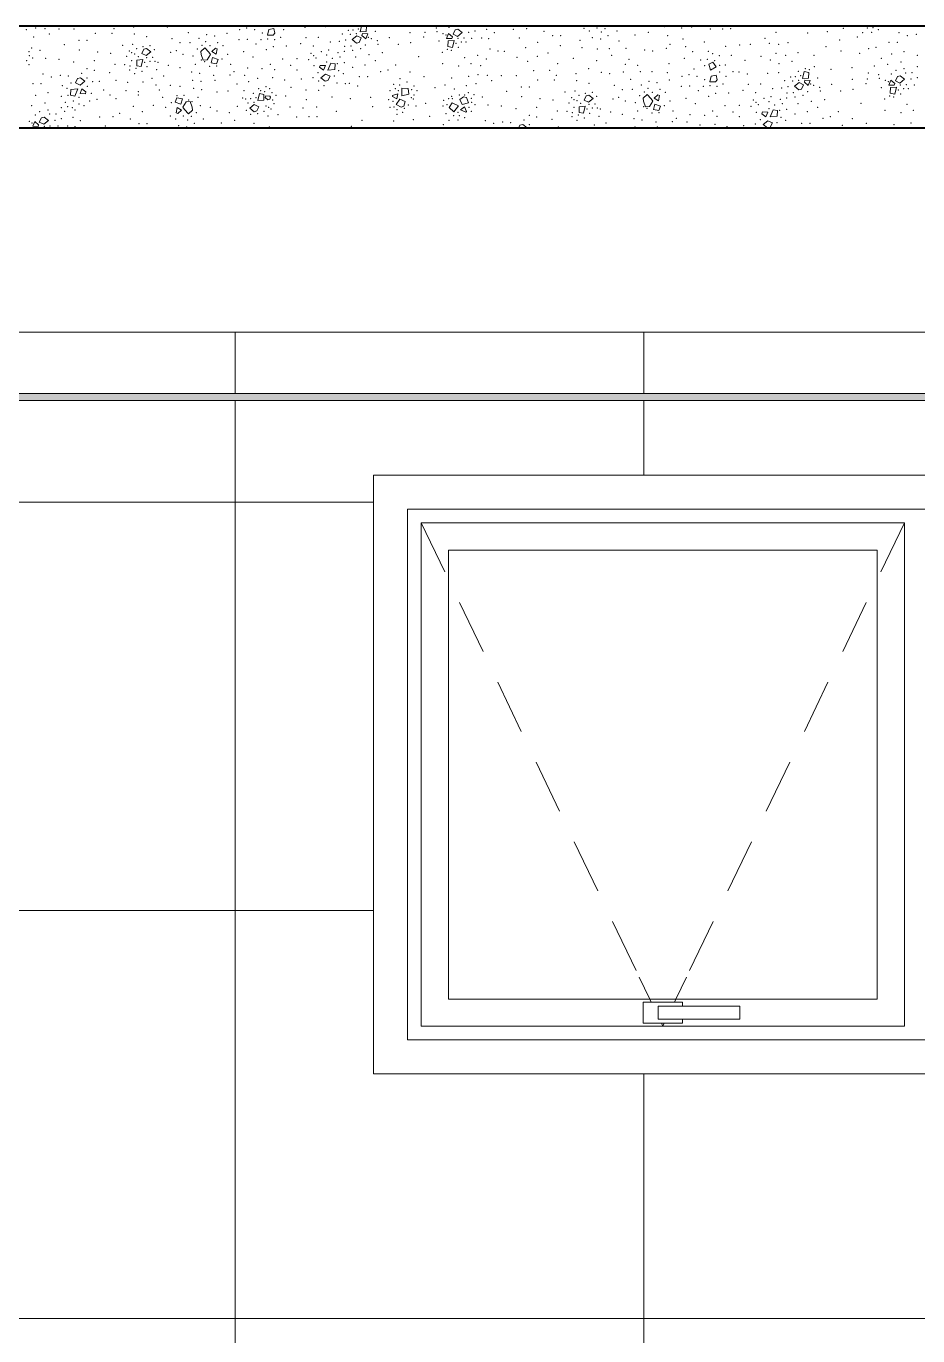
# Model space of a CAD drawing. Header units: metres. Extents: x -1.8 to 75.3, y -2 to 2.8.
# Drawn here: x 72.428 to 73.738, y -0.123 to 1.802 of the extents above; entities that cross this region are included whole.
import ezdxf

# ---------------------------------------------------------------- set-up
doc = ezdxf.new("R2010")
doc.units = ezdxf.units.M
doc.header["$MEASUREMENT"] = 0
doc.layers.add('FORRO.EXEC', color=7, linetype='Continuous')
doc.layers.add('LAJES.EST', color=7, linetype='Continuous')
for name, color, linetype, lineweight in [('FORRO.EXEC_Caneta_No__241', 7, 'Continuous', 13), ('LAJES.EST_Caneta_No__1', 7, 'Continuous', 40), ('LAJES.EST_Caneta_No__241', 7, 'Continuous', 13), ('PAREDE CONSTRUIR_Caneta_No__241', 7, 'Continuous', 13)]:
    doc.layers.add(name, color=color, linetype=linetype, lineweight=lineweight)
for name, color, linetype, lineweight, true_color in [('Janelas Archicad_Caneta_No__9', 7, 'Continuous', 9, 0x020202), ('Janelas Archicad_Caneta_No__97', 7, 'Continuous', 13, 0x6b6b6b), ('PAREDE CONSTRUIR_Caneta_No__97', 7, 'Continuous', 13, 0x6b6b6b)]:
    doc.layers.add(name, color=color, linetype=linetype, lineweight=lineweight, true_color=true_color)

# ---------------------------------------------------------------- blocks, each defined once
blk = doc.blocks.new('*X232', base_point=(120.8092, -1.8982))
at = {"layer": 'LAJES.EST_Caneta_No__241', "color": 7, "linetype": 'Continuous', "lineweight": 13}
for p, q in [((72.7849, 1.7971), (72.7828, 1.7885)), ((72.7849, 1.7971), (72.7922, 1.7986)), ((72.7935, 1.7916), (72.7909, 1.7884)), ((72.7922, 1.7986), (72.7935, 1.7916)), ((72.919, 1.7935), (72.921, 1.8018)), ((72.9277, 1.794), (72.919, 1.7935)), ((72.9215, 1.7882), (72.9222, 1.7908)), ((72.9222, 1.7908), (72.9302, 1.7904)), ((72.9302, 1.7904), (72.9273, 1.7834)), ((72.928, 1.8018), (72.9277, 1.794)), ((73.0457, 1.7839), (73.0485, 1.7909)), ((73.0485, 1.7909), (73.0543, 1.7861)), ((73.0553, 1.7899), (73.0584, 1.7963)), ((73.0584, 1.7963), (73.0624, 1.7973)), ((73.062, 1.7868), (73.0688, 1.7923)), ((73.0624, 1.7973), (73.0688, 1.7923)), ((72.7909, 1.7884), (72.7828, 1.7885)), ((72.9139, 1.7876), (72.9071, 1.782)), ((72.9134, 1.777), (72.9071, 1.782)), ((72.9175, 1.778), (72.9134, 1.777)), ((72.9139, 1.7876), (72.9206, 1.7844)), ((72.9206, 1.7844), (72.9175, 1.778)), ((72.9273, 1.7834), (72.9215, 1.7882)), ((73.0537, 1.7835), (73.0457, 1.7839)), ((73.0479, 1.772), (73.0482, 1.7803)), ((73.0479, 1.772), (73.0544, 1.7706)), ((73.0482, 1.7803), (73.0569, 1.7809)), ((73.0543, 1.7861), (73.0537, 1.7835)), ((73.0569, 1.7809), (73.0544, 1.7706)), ((73.062, 1.7868), (73.0553, 1.7899)), ((72.5906, 1.7437), (72.5909, 1.752)), ((72.5909, 1.752), (72.5996, 1.7526)), ((72.5996, 1.7526), (72.5971, 1.7423)), ((72.598, 1.7617), (72.6011, 1.7681)), ((72.6047, 1.7585), (72.598, 1.7617)), ((72.6011, 1.7681), (72.6052, 1.7691)), ((72.6047, 1.7585), (72.6115, 1.7641)), ((72.6052, 1.7691), (72.6115, 1.7641)), ((72.6848, 1.7644), (72.6906, 1.77)), ((72.6853, 1.7602), (72.6848, 1.7644)), ((72.6853, 1.7602), (72.6883, 1.7519)), ((72.6883, 1.7519), (72.6943, 1.7522)), ((72.6906, 1.77), (72.6967, 1.7637)), ((72.6943, 1.7522), (72.6989, 1.7602)), ((72.6967, 1.7637), (72.6989, 1.7602)), ((72.6998, 1.748), (72.7019, 1.7557)), ((72.701, 1.7645), (72.7065, 1.7696)), ((72.7076, 1.7608), (72.701, 1.7645)), ((72.7019, 1.7557), (72.7103, 1.7528)), ((72.7065, 1.7696), (72.709, 1.7686)), ((72.709, 1.7686), (72.7076, 1.7608)), ((72.708, 1.7466), (72.7103, 1.7528)), ((72.5906, 1.7437), (72.5971, 1.7423)), ((72.708, 1.7466), (72.6998, 1.748)), ((72.8594, 1.7416), (72.8601, 1.7442)), ((72.8652, 1.7369), (72.8594, 1.7416)), ((72.8601, 1.7442), (72.8681, 1.7439)), ((72.8681, 1.7439), (72.8652, 1.7369)), ((72.8713, 1.737), (72.8756, 1.7476)), ((72.8818, 1.7379), (72.8713, 1.737)), ((72.8821, 1.7462), (72.8756, 1.7476)), ((72.8821, 1.7462), (72.8818, 1.7379)), ((73.437, 1.7488), (73.431, 1.746)), ((73.4337, 1.7371), (73.431, 1.746)), ((73.4418, 1.7419), (73.4337, 1.7371)), ((73.437, 1.7488), (73.4418, 1.7419)), ((73.5688, 1.7249), (73.5713, 1.7352)), ((73.5778, 1.7338), (73.5713, 1.7352)), ((73.5778, 1.7338), (73.5775, 1.7254)), ((72.5008, 1.7185), (72.5039, 1.7248)), ((72.5075, 1.7153), (72.5008, 1.7185)), ((72.5039, 1.7248), (72.5079, 1.7259)), ((72.5075, 1.7153), (72.5143, 1.7208)), ((72.5079, 1.7259), (72.5143, 1.7208)), ((72.868, 1.7314), (72.8612, 1.7259)), ((72.8675, 1.7208), (72.8612, 1.7259)), ((72.8716, 1.7219), (72.8675, 1.7208)), ((72.868, 1.7314), (72.8747, 1.7282)), ((72.8747, 1.7282), (72.8716, 1.7219)), ((73.4347, 1.7285), (73.4326, 1.7199)), ((73.4407, 1.7198), (73.4326, 1.7199)), ((73.4347, 1.7285), (73.442, 1.73)), ((73.4434, 1.723), (73.4407, 1.7198)), ((73.442, 1.73), (73.4434, 1.723)), ((73.5637, 1.719), (73.5569, 1.7134)), ((73.5632, 1.7084), (73.5569, 1.7134)), ((73.5637, 1.719), (73.5704, 1.7158)), ((73.5704, 1.7158), (73.5673, 1.7094)), ((73.5775, 1.7254), (73.5688, 1.7249)), ((73.5714, 1.7196), (73.572, 1.7222)), ((73.5771, 1.7148), (73.5714, 1.7196)), ((73.572, 1.7222), (73.58, 1.7218)), ((73.58, 1.7218), (73.5771, 1.7148)), ((73.6955, 1.7153), (73.6984, 1.7223)), ((73.7035, 1.7149), (73.6955, 1.7153)), ((73.6984, 1.7223), (73.7041, 1.7175)), ((73.7041, 1.7175), (73.7035, 1.7149)), ((73.7051, 1.7214), (73.7082, 1.7277)), ((73.7118, 1.7182), (73.7051, 1.7214)), ((73.7082, 1.7277), (73.7123, 1.7287)), ((73.7118, 1.7182), (73.7186, 1.7237)), ((73.7123, 1.7287), (73.7186, 1.7237)), ((72.4934, 1.7005), (72.4937, 1.7088)), ((72.4934, 1.7005), (72.4999, 1.6991)), ((72.4937, 1.7088), (72.5041, 1.7097)), ((72.5041, 1.7097), (72.4999, 1.6991)), ((72.5074, 1.7028), (72.5102, 1.7098)), ((72.5154, 1.7024), (72.5074, 1.7028)), ((72.5102, 1.7098), (72.516, 1.7051)), ((72.516, 1.7051), (72.5154, 1.7024)), ((72.6495, 1.6963), (72.6472, 1.6901)), ((72.6495, 1.6963), (72.6577, 1.6949)), ((72.6577, 1.6949), (72.6556, 1.6872)), ((72.7685, 1.6925), (72.771, 1.7028)), ((72.7775, 1.7014), (72.771, 1.7028)), ((72.7775, 1.7014), (72.7772, 1.6931)), ((72.7794, 1.6968), (72.7801, 1.6994)), ((72.7834, 1.6934), (72.7794, 1.6968)), ((72.7801, 1.6994), (72.7864, 1.6991)), ((72.7834, 1.6934), (72.7862, 1.6944)), ((72.7874, 1.6975), (72.7862, 1.6944)), ((72.7874, 1.6975), (72.7864, 1.6991)), ((72.9662, 1.6986), (72.9663, 1.6999)), ((72.9727, 1.6948), (72.9662, 1.6986)), ((72.9663, 1.6999), (72.9744, 1.7022)), ((72.9773, 1.6945), (72.972, 1.6866)), ((72.9744, 1.7022), (72.9727, 1.6948)), ((72.9773, 1.6945), (72.9849, 1.6911)), ((72.9802, 1.6992), (72.9799, 1.7106)), ((72.9894, 1.71), (72.9799, 1.7106)), ((72.9904, 1.7018), (72.9802, 1.6992)), ((72.9894, 1.71), (72.9904, 1.7018)), ((73.0651, 1.694), (73.0709, 1.6979)), ((73.0709, 1.6979), (73.075, 1.6968)), ((73.075, 1.6968), (73.078, 1.6893)), ((73.2478, 1.6931), (73.2509, 1.6995)), ((73.2509, 1.6995), (73.255, 1.7005)), ((73.2545, 1.6899), (73.2613, 1.6955)), ((73.255, 1.7005), (73.2613, 1.6955)), ((73.3346, 1.6958), (73.3404, 1.7014)), ((73.3351, 1.6916), (73.3346, 1.6958)), ((73.3404, 1.7014), (73.3465, 1.6951)), ((73.3465, 1.6951), (73.3487, 1.6916)), ((73.3508, 1.6959), (73.3563, 1.701)), ((73.3574, 1.6922), (73.3508, 1.6959)), ((73.3563, 1.701), (73.3588, 1.7)), ((73.3588, 1.7), (73.3574, 1.6922)), ((73.5673, 1.7094), (73.5632, 1.7084)), ((73.6977, 1.7034), (73.698, 1.7117)), ((73.6977, 1.7034), (73.7042, 1.702)), ((73.698, 1.7117), (73.7067, 1.7123)), ((73.7067, 1.7123), (73.7042, 1.702)), ((72.6556, 1.6872), (72.6472, 1.6901)), ((72.6485, 1.6743), (72.6499, 1.6821)), ((72.6499, 1.6821), (72.6565, 1.6783)), ((72.6565, 1.6783), (72.651, 1.6732)), ((72.6632, 1.6907), (72.6586, 1.6827)), ((72.6608, 1.6792), (72.6586, 1.6827)), ((72.6668, 1.6729), (72.6608, 1.6792)), ((72.6692, 1.691), (72.6632, 1.6907)), ((72.6727, 1.6785), (72.6668, 1.6729)), ((72.6722, 1.6827), (72.6692, 1.691)), ((72.6722, 1.6827), (72.6727, 1.6785)), ((72.7634, 1.6866), (72.7566, 1.6811)), ((72.763, 1.6761), (72.7566, 1.6811)), ((72.767, 1.6771), (72.763, 1.6761)), ((72.7634, 1.6866), (72.7701, 1.6834)), ((72.7701, 1.6834), (72.767, 1.6771)), ((72.7772, 1.6931), (72.7685, 1.6925)), ((72.979, 1.6827), (72.972, 1.6866)), ((72.9829, 1.6843), (72.979, 1.6827)), ((72.9849, 1.6911), (72.9829, 1.6843)), ((73.0497, 1.6821), (73.0541, 1.6891)), ((73.0497, 1.6821), (73.0567, 1.6757)), ((73.0541, 1.6891), (73.0636, 1.6847)), ((73.0636, 1.6847), (73.0567, 1.6757)), ((73.0688, 1.6865), (73.0651, 1.694)), ((73.0663, 1.6787), (73.0723, 1.6834)), ((73.074, 1.6754), (73.0663, 1.6787)), ((73.0688, 1.6865), (73.078, 1.6893)), ((73.0723, 1.6834), (73.0749, 1.6764)), ((73.0749, 1.6764), (73.074, 1.6754)), ((73.2404, 1.6751), (73.2407, 1.6834)), ((73.2404, 1.6751), (73.2469, 1.6737)), ((73.2407, 1.6834), (73.2494, 1.684)), ((73.2494, 1.684), (73.2469, 1.6737)), ((73.2545, 1.6899), (73.2478, 1.6931)), ((73.3351, 1.6916), (73.3381, 1.6833)), ((73.3381, 1.6833), (73.3441, 1.6836)), ((73.3441, 1.6836), (73.3487, 1.6916)), ((73.3496, 1.6794), (73.3517, 1.6871)), ((73.3578, 1.678), (73.3496, 1.6794)), ((73.3517, 1.6871), (73.3601, 1.6842)), ((73.3578, 1.678), (73.3601, 1.6842)), ((73.5092, 1.673), (73.5099, 1.6757)), ((73.5099, 1.6757), (73.5179, 1.6753)), ((73.5179, 1.6753), (73.515, 1.6683)), ((73.5211, 1.6684), (73.5254, 1.679)), ((73.5319, 1.6776), (73.5254, 1.679)), ((73.5319, 1.6776), (73.5316, 1.6693)), ((72.4379, 1.6547), (72.4408, 1.6617)), ((72.4408, 1.6617), (72.4466, 1.6569)), ((72.4466, 1.6569), (72.4459, 1.6543)), ((72.4475, 1.6608), (72.4506, 1.6671)), ((72.4542, 1.6576), (72.4475, 1.6608)), ((72.4506, 1.6671), (72.4547, 1.6681)), ((72.4542, 1.6576), (72.461, 1.6631)), ((72.4547, 1.6681), (72.461, 1.6631)), ((72.651, 1.6732), (72.6485, 1.6743)), ((73.1515, 1.6518), (73.1537, 1.6562)), ((73.1537, 1.6562), (73.1578, 1.6573)), ((73.1578, 1.6573), (73.1641, 1.6522)), ((73.515, 1.6683), (73.5092, 1.673)), ((73.5178, 1.6628), (73.511, 1.6573)), ((73.5173, 1.6523), (73.511, 1.6573)), ((73.5178, 1.6628), (73.5245, 1.6596)), ((73.5316, 1.6693), (73.5211, 1.6684)), ((73.5245, 1.6596), (73.5214, 1.6533)), ((72.4459, 1.6543), (72.4379, 1.6547)), ((73.1635, 1.6518), (73.1641, 1.6522)), ((73.5214, 1.6533), (73.5173, 1.6523))]:
    blk.add_line(p, q, dxfattribs=at)
for p in [(72.4285, 1.7967), (72.4423, 1.7993), (72.4558, 1.7979), (72.4622, 1.7904), (72.4763, 1.7977), (72.4986, 1.7977), (72.5299, 1.7914), (72.5543, 1.7914), (72.5573, 1.798), (72.586, 1.8005), (72.6356, 1.8005), (72.6663, 1.792), (72.7235, 1.7911), (72.7417, 1.7967), (72.7524, 1.799), (72.7641, 1.7968), (72.7751, 1.7919), (72.8066, 1.7967), (72.8377, 1.7999), (72.8678, 1.8009), (72.8929, 1.7903), (72.9013, 1.7957), (72.9085, 1.796), (72.9134, 1.7906), (72.9163, 1.7977), (72.941, 1.7944), (72.992, 1.7922), (73.0141, 1.7927), (73.0157, 1.8015), (73.031, 1.7991), (73.0319, 1.7936), (73.0407, 1.7909), (73.0496, 1.8002), (73.0703, 1.8017), (73.0784, 1.7928), (73.0877, 1.7948), (73.1046, 1.797), (73.1158, 1.792), (73.144, 1.7973), (73.1634, 1.7981), (73.1889, 1.7943), (73.2479, 1.7988), (73.2556, 1.7946), (73.2668, 1.799), (73.2734, 1.7933), (73.2788, 1.7983), (73.2963, 1.7945), (73.3421, 1.7926), (73.3659, 1.8012), (73.3911, 1.799), (73.4058, 1.8007), (73.4335, 1.7975), (73.4513, 1.7978), (73.4632, 1.7979), (73.5296, 1.7927), (73.5761, 1.7917), (73.581, 1.8014), (73.605, 1.7935), (73.6289, 1.7987), (73.6573, 1.7924), (73.6639, 1.7993), (73.6703, 1.7929), (73.6724, 1.7995), (73.6799, 1.7966), (73.7105, 1.792), (72.4393, 1.7861), (72.4843, 1.7744), (72.5057, 1.781), (72.5176, 1.781), (72.5701, 1.7736), (72.5847, 1.7753), (72.5873, 1.7902), (72.5997, 1.7718), (72.6052, 1.7863), (72.61, 1.7732), (72.6425, 1.7833), (72.6544, 1.7773), (72.6689, 1.7776), (72.6822, 1.784), (72.6865, 1.7737), (72.6918, 1.7788), (72.6932, 1.7892), (72.6985, 1.773), (72.7054, 1.7873), (72.7097, 1.7775), (72.7173, 1.7732), (72.7409, 1.7821), (72.753, 1.7822), (72.7657, 1.7755), (72.7733, 1.782), (72.7831, 1.7829), (72.7912, 1.7717), (72.7933, 1.782), (72.8021, 1.7854), (72.8106, 1.7724), (72.8314, 1.7762), (72.8394, 1.7849), (72.85, 1.7728), (72.8574, 1.7854), (72.8751, 1.7785), (72.8881, 1.7795), (72.8959, 1.7723), (72.8974, 1.7815), (72.9046, 1.7899), (72.9055, 1.7726), (72.9263, 1.7741), (72.9311, 1.7854), (72.9352, 1.7834), (72.9439, 1.7807), (72.9449, 1.7752), (72.9618, 1.785), (72.975, 1.7753), (72.9933, 1.7775), (73.0121, 1.7858), (73.0349, 1.7799), (73.0448, 1.7889), (73.0596, 1.7766), (73.0625, 1.7838), (73.0673, 1.7783), (73.0713, 1.7844), (73.0746, 1.7786), (73.0829, 1.7841), (73.0972, 1.7844), (73.1078, 1.7833), (73.1525, 1.7844), (73.1795, 1.7779), (73.2016, 1.7876), (73.2129, 1.7731), (73.2136, 1.7877), (73.2417, 1.7809), (73.2598, 1.7847), (73.272, 1.7828), (73.2831, 1.788), (73.299, 1.78), (73.3227, 1.7887), (73.3707, 1.788), (73.3743, 1.775), (73.3933, 1.783), (73.3973, 1.7718), (73.4247, 1.7784), (73.456, 1.7721), (73.4762, 1.774), (73.4922, 1.7751), (73.5136, 1.7839), (73.5201, 1.7764), (73.5336, 1.775), (73.5474, 1.7776), (73.6033, 1.7719), (73.6235, 1.7814), (73.6491, 1.7859), (73.696, 1.778), (73.7078, 1.778), (73.7227, 1.7879), (73.7358, 1.79), (72.4322, 1.7641), (72.433, 1.7586), (72.4363, 1.7699), (72.4378, 1.7552), (72.4488, 1.7664), (72.4567, 1.7546), (72.4763, 1.7529), (72.5063, 1.7669), (72.5332, 1.7637), (72.5525, 1.7621), (72.5758, 1.7574), (72.58, 1.7652), (72.5834, 1.7626), (72.5875, 1.7607), (72.5907, 1.7686), (72.593, 1.7568), (72.6052, 1.7555), (72.614, 1.7561), (72.6165, 1.7672), (72.6403, 1.7634), (72.6487, 1.7656), (72.6588, 1.7604), (72.6731, 1.7577), (72.6795, 1.768), (72.6857, 1.7523), (72.7159, 1.7534), (72.7241, 1.7605), (72.7478, 1.7645), (72.7614, 1.7566), (72.7811, 1.7671), (72.8051, 1.7534), (72.8262, 1.754), (72.8433, 1.7526), (72.8467, 1.762), (72.8505, 1.7586), (72.8542, 1.755), (72.8621, 1.7642), (72.8698, 1.7595), (72.8724, 1.7668), (72.8781, 1.7547), (72.8865, 1.763), (72.8895, 1.7567), (72.8957, 1.7648), (72.9077, 1.7663), (72.9121, 1.7565), (72.9198, 1.7689), (72.9318, 1.76), (72.9514, 1.7626), (73.0046, 1.7568), (73.0396, 1.7635), (73.0468, 1.7678), (73.0528, 1.7663), (73.0633, 1.7705), (73.0725, 1.7555), (73.0916, 1.7591), (73.1041, 1.7535), (73.1095, 1.7684), (73.1215, 1.7651), (73.1305, 1.7648), (73.1492, 1.7562), (73.1618, 1.7703), (73.1792, 1.7576), (73.1949, 1.7623), (73.2319, 1.7545), (73.245, 1.7702), (73.2674, 1.7684), (73.2848, 1.7685), (73.2884, 1.7591), (73.3094, 1.7693), (73.3136, 1.7532), (73.3366, 1.767), (73.3488, 1.7651), (73.3686, 1.7693), (73.3952, 1.7545), (73.4072, 1.7641), (73.4192, 1.7519), (73.4287, 1.7532), (73.4304, 1.7648), (73.4366, 1.7616), (73.4467, 1.7586), (73.4644, 1.7589), (73.4843, 1.7518), (73.5077, 1.7573), (73.5216, 1.7523), (73.5296, 1.7619), (73.5442, 1.7588), (73.562, 1.7626), (73.5857, 1.7591), (73.6252, 1.7655), (73.6525, 1.7619), (73.6658, 1.7685), (73.6769, 1.7709), (73.6843, 1.7545), (73.6996, 1.7609), (73.7176, 1.7645), (73.7373, 1.7591), (72.4289, 1.7512), (72.4322, 1.7451), (72.4979, 1.7492), (72.5177, 1.7393), (72.5284, 1.7512), (72.5286, 1.7369), (72.5507, 1.7333), (72.5588, 1.7459), (72.573, 1.745), (72.5803, 1.7376), (72.5809, 1.7433), (72.5832, 1.7511), (72.5895, 1.7396), (72.5983, 1.7355), (72.6023, 1.7484), (72.606, 1.7423), (72.61, 1.75), (72.6173, 1.7503), (72.6199, 1.7379), (72.6217, 1.7488), (72.6369, 1.7444), (72.654, 1.7407), (72.6716, 1.7343), (72.6769, 1.7456), (72.6829, 1.7326), (72.6907, 1.7498), (72.6976, 1.7427), (72.7079, 1.7431), (72.7285, 1.7456), (72.7336, 1.7349), (72.7537, 1.7401), (72.7749, 1.7394), (72.7868, 1.7456), (72.7932, 1.7379), (72.8166, 1.7444), (72.8262, 1.7372), (72.8512, 1.7437), (72.8571, 1.7332), (72.8695, 1.7493), (72.8855, 1.7466), (72.8873, 1.7364), (72.8957, 1.7482), (72.908, 1.7413), (72.9261, 1.7448), (72.9414, 1.7512), (72.9488, 1.7349), (72.9599, 1.7372), (72.9712, 1.7446), (72.9922, 1.7345), (73.04, 1.7467), (73.0637, 1.7431), (73.0815, 1.7469), (73.0961, 1.7438), (73.1648, 1.7501), (73.174, 1.7364), (73.1972, 1.7371), (73.2092, 1.7467), (73.2546, 1.7395), (73.2665, 1.7512), (73.2733, 1.7338), (73.3057, 1.7342), (73.3085, 1.7458), (73.3266, 1.7443), (73.3303, 1.735), (73.3477, 1.735), (73.3701, 1.7333), (73.3725, 1.7467), (73.4095, 1.7389), (73.4252, 1.7436), (73.4396, 1.7511), (73.447, 1.7342), (73.4471, 1.7441), (73.4552, 1.7449), (73.4665, 1.7349), (73.4755, 1.7345), (73.5336, 1.7332), (73.5341, 1.7467), (73.5532, 1.7502), (73.5624, 1.7352), (73.5728, 1.7395), (73.5789, 1.7379), (73.5861, 1.7423), (73.6104, 1.7384), (73.6416, 1.7407), (73.6655, 1.733), (73.6743, 1.7431), (73.6939, 1.7457), (73.7059, 1.7369), (73.7135, 1.7493), (73.7179, 1.7394), (73.7202, 1.7331), (73.7298, 1.7334), (73.7373, 1.7425), (72.4384, 1.7174), (72.4502, 1.7174), (72.4529, 1.7314), (72.4652, 1.7273), (72.4783, 1.7294), (72.4812, 1.7145), (72.4904, 1.7286), (72.4942, 1.7181), (72.5099, 1.7324), (72.5174, 1.7255), (72.5183, 1.7135), (72.5258, 1.7203), (72.5358, 1.7209), (72.5603, 1.7223), (72.5776, 1.719), (72.5874, 1.7322), (72.5998, 1.7198), (72.6129, 1.7251), (72.619, 1.7154), (72.6301, 1.7283), (72.6402, 1.715), (72.6726, 1.7223), (72.6849, 1.7206), (72.7035, 1.7297), (72.7056, 1.7223), (72.7279, 1.7301), (72.738, 1.7168), (72.7491, 1.7297), (72.7552, 1.7201), (72.7683, 1.7253), (72.7905, 1.7262), (72.8078, 1.7228), (72.8323, 1.7242), (72.8497, 1.7263), (72.858, 1.7212), (72.8656, 1.7143), (72.8812, 1.7286), (72.8851, 1.7181), (72.8943, 1.7322), (72.8972, 1.7173), (72.9029, 1.7178), (72.9152, 1.7137), (72.9179, 1.7278), (72.9297, 1.7277), (72.9679, 1.7162), (72.9769, 1.7152), (72.9776, 1.7248), (72.9877, 1.7197), (72.9979, 1.714), (73.0125, 1.7277), (73.0433, 1.7153), (73.0531, 1.7256), (73.075, 1.7145), (73.0783, 1.7281), (73.0891, 1.7175), (73.0921, 1.7307), (73.1056, 1.7293), (73.112, 1.7218), (73.1261, 1.7291), (73.1484, 1.7291), (73.1797, 1.7228), (73.2041, 1.7228), (73.2071, 1.7294), (73.2358, 1.7319), (73.2371, 1.7217), (73.255, 1.7177), (73.2854, 1.7319), (73.2923, 1.7147), (73.3161, 1.7234), (73.332, 1.7154), (73.3431, 1.7206), (73.3552, 1.7188), (73.3733, 1.7225), (73.3908, 1.7135), (73.3915, 1.7281), (73.4022, 1.7304), (73.4028, 1.7136), (73.4139, 1.7282), (73.4231, 1.7134), (73.4249, 1.7233), (73.4329, 1.7143), (73.4431, 1.7134), (73.4519, 1.7168), (73.4564, 1.7281), (73.4875, 1.7313), (73.4892, 1.7163), (73.5072, 1.7168), (73.5176, 1.7323), (73.5427, 1.7217), (73.5511, 1.7271), (73.5544, 1.7213), (73.5584, 1.7274), (73.5632, 1.722), (73.5661, 1.7291), (73.5809, 1.7168), (73.585, 1.7148), (73.5908, 1.7258), (73.6117, 1.7164), (73.6418, 1.7236), (73.6619, 1.7172), (73.6639, 1.7241), (73.6808, 1.7305), (73.6818, 1.725), (73.6905, 1.7223), (73.6946, 1.7203), (73.6994, 1.7316), (73.7123, 1.7152), (73.7211, 1.7158), (73.7282, 1.7242), (73.7328, 1.7155), (73.7375, 1.7262), (72.442, 1.7003), (72.4601, 1.7039), (72.4797, 1.6985), (72.4882, 1.7103), (72.4899, 1.7001), (72.5059, 1.6974), (72.5242, 1.703), (72.5322, 1.6941), (72.5419, 1.7079), (72.5516, 1.7007), (72.56, 1.695), (72.5749, 1.7072), (72.5931, 1.7005), (72.5932, 1.7057), (72.6239, 1.708), (72.629, 1.6972), (72.6496, 1.6998), (72.654, 1.7132), (72.6599, 1.7002), (72.6745, 1.7102), (72.6805, 1.6973), (72.6859, 1.7086), (72.7084, 1.705), (72.7247, 1.7067), (72.7464, 1.6963), (72.7482, 1.7072), (72.7508, 1.6948), (72.7581, 1.6951), (72.7621, 1.7029), (72.7658, 1.6968), (72.7698, 1.7097), (72.7726, 1.7071), (72.7786, 1.7056), (72.7807, 1.7129), (72.7858, 1.7099), (72.7894, 1.7042), (72.7951, 1.7001), (72.8093, 1.6993), (72.8174, 1.7118), (72.8395, 1.7082), (72.8577, 1.7074), (72.8775, 1.6975), (72.9044, 1.6951), (72.9342, 1.6974), (72.9607, 1.694), (72.9627, 1.7072), (72.9704, 1.7097), (72.9749, 1.7071), (72.9941, 1.6967), (72.9945, 1.7086), (72.9971, 1.6948), (72.9982, 1.7005), (73.0023, 1.7069), (73.0288, 1.7115), (73.0489, 1.695), (73.0533, 1.6988), (73.0545, 1.6954), (73.057, 1.7093), (73.0647, 1.7008), (73.0724, 1.7008), (73.0778, 1.704), (73.082, 1.6955), (73.0861, 1.7013), (73.0986, 1.6978), (73.1341, 1.7058), (73.1555, 1.7124), (73.1561, 1.6983), (73.1674, 1.7125), (73.1831, 1.6951), (73.2199, 1.705), (73.2298, 1.6966), (73.2332, 1.694), (73.2346, 1.7067), (73.2405, 1.7), (73.2495, 1.7032), (73.2598, 1.7046), (73.2663, 1.6986), (73.2901, 1.6948), (73.2986, 1.697), (73.3042, 1.7087), (73.3187, 1.709), (73.3293, 1.6994), (73.3363, 1.7052), (73.3416, 1.7102), (73.3483, 1.7045), (73.3595, 1.7089), (73.3672, 1.7046), (73.3976, 1.6959), (73.4155, 1.7069), (73.4309, 1.6985), (73.441, 1.7031), (73.4604, 1.7038), (73.4813, 1.7076), (73.4998, 1.7042), (73.5119, 1.6956), (73.5223, 1.6982), (73.5249, 1.7099), (73.5363, 1.6944), (73.538, 1.7109), (73.5455, 1.6962), (73.5457, 1.7037), (73.5473, 1.7129), (73.5553, 1.704), (73.5576, 1.6977), (73.5696, 1.7003), (73.5761, 1.7055), (73.5937, 1.7121), (73.5947, 1.7066), (73.6012, 1.694), (73.6248, 1.7067), (73.6431, 1.7089), (73.6847, 1.7113), (73.6894, 1.6949), (73.6966, 1.6992), (73.7026, 1.6977), (73.7094, 1.708), (73.7131, 1.7019), (73.7171, 1.7097), (73.7244, 1.71), (72.4363, 1.6851), (72.4483, 1.6763), (72.456, 1.6887), (72.4604, 1.6788), (72.4797, 1.6819), (72.4848, 1.6764), (72.486, 1.69), (72.489, 1.6837), (72.4963, 1.682), (72.4973, 1.692), (72.5001, 1.6786), (72.5057, 1.6872), (72.5132, 1.6851), (72.5213, 1.6917), (72.5855, 1.684), (72.5991, 1.6761), (72.6151, 1.6853), (72.6334, 1.6824), (72.6416, 1.6894), (72.6668, 1.6931), (72.6718, 1.6906), (72.678, 1.6748), (72.6843, 1.6851), (72.6987, 1.6825), (72.7087, 1.6773), (72.7385, 1.684), (72.7516, 1.6779), (72.7541, 1.689), (72.7629, 1.6896), (72.7774, 1.6765), (72.7806, 1.6845), (72.7847, 1.6825), (72.7881, 1.68), (72.7905, 1.6935), (72.7923, 1.6877), (72.8156, 1.6831), (72.8349, 1.6814), (72.8397, 1.6939), (72.8548, 1.6828), (72.8841, 1.6768), (72.9372, 1.6834), (72.9628, 1.6827), (72.9672, 1.6913), (72.9687, 1.683), (72.9728, 1.6792), (72.9814, 1.6753), (72.9836, 1.6812), (72.9895, 1.6861), (73.0008, 1.6843), (73.0153, 1.6882), (73.0406, 1.6843), (73.0416, 1.6926), (73.0466, 1.6864), (73.0628, 1.6752), (73.0787, 1.6827), (73.082, 1.6765), (73.0828, 1.69), (73.0876, 1.6866), (73.1066, 1.686), (73.1261, 1.6844), (73.1477, 1.6806), (73.1782, 1.6826), (73.2023, 1.6935), (73.2086, 1.6773), (73.2228, 1.6764), (73.2256, 1.6888), (73.233, 1.6825), (73.2373, 1.6921), (73.2428, 1.6882), (73.2521, 1.6798), (73.255, 1.6869), (73.2599, 1.6814), (73.2638, 1.6876), (73.2671, 1.6817), (73.2715, 1.6802), (73.2867, 1.6758), (73.3086, 1.6918), (73.3229, 1.6892), (73.3268, 1.677), (73.3355, 1.6837), (73.3405, 1.6812), (73.3657, 1.6848), (73.3739, 1.6919), (73.3783, 1.6771), (73.4112, 1.688), (73.4366, 1.677), (73.4549, 1.6848), (73.4664, 1.6758), (73.476, 1.6854), (73.4931, 1.684), (73.4966, 1.6934), (73.5004, 1.69), (73.501, 1.6751), (73.504, 1.6864), (73.5194, 1.6807), (73.5196, 1.6909), (73.5279, 1.6861), (73.5354, 1.678), (73.5393, 1.6881), (73.5456, 1.6796), (73.5619, 1.6879), (73.5759, 1.6762), (73.5816, 1.6914), (73.5912, 1.6826), (73.6211, 1.676), (73.6544, 1.6882), (73.6898, 1.6781), (73.7223, 1.6869), (73.7313, 1.6783), (72.4329, 1.6617), (72.437, 1.6597), (72.4418, 1.671), (72.4626, 1.6725), (72.4707, 1.6636), (72.4722, 1.6728), (72.48, 1.6656), (72.4969, 1.6678), (72.508, 1.6628), (72.5362, 1.6682), (72.5556, 1.6689), (72.5657, 1.6735), (72.5811, 1.6651), (72.5938, 1.6584), (72.6059, 1.6585), (72.6401, 1.6696), (72.6478, 1.6654), (72.6521, 1.6555), (72.659, 1.6698), (72.6657, 1.6641), (72.671, 1.6691), (72.6753, 1.6588), (72.6886, 1.6653), (72.7149, 1.6596), (72.7268, 1.6747), (72.7344, 1.6634), (72.7581, 1.672), (72.7629, 1.6588), (72.7684, 1.6733), (72.7834, 1.6699), (72.798, 1.6715), (72.8257, 1.6683), (72.8435, 1.6686), (72.8554, 1.6687), (72.9218, 1.6636), (72.9683, 1.6625), (72.9732, 1.6722), (72.9972, 1.6644), (73.0212, 1.6695), (73.0413, 1.6568), (73.0449, 1.6734), (73.0496, 1.6632), (73.0562, 1.6702), (73.0625, 1.6637), (73.0647, 1.6703), (73.0722, 1.6675), (73.1028, 1.6628), (73.115, 1.6588), (73.1281, 1.6608), (73.1402, 1.66), (73.1597, 1.6638), (73.1672, 1.6569), (73.1675, 1.6707), (73.1784, 1.6683), (73.2005, 1.6647), (73.2301, 1.669), (73.2307, 1.6747), (73.2373, 1.6636), (73.2393, 1.671), (73.2481, 1.6669), (73.2558, 1.6737), (73.2627, 1.6565), (73.2697, 1.6693), (73.2799, 1.6597), (73.3038, 1.6721), (73.3214, 1.6657), (73.3328, 1.664), (73.3474, 1.6741), (73.3533, 1.6611), (73.3577, 1.6745), (73.3777, 1.6615), (73.3834, 1.6663), (73.3989, 1.6611), (73.4035, 1.6715), (73.4181, 1.6567), (73.4248, 1.6708), (73.4403, 1.6576), (73.443, 1.6693), (73.4761, 1.6686), (73.4821, 1.6556), (73.4995, 1.6578), (73.5069, 1.6646), (73.5311, 1.66), (73.5371, 1.6678), (73.5441, 1.6636), (73.5579, 1.6727), (73.5677, 1.6592), (73.5795, 1.6591), (73.5986, 1.6663), (73.6097, 1.6686), (73.6274, 1.6562), (73.642, 1.6659), (73.6623, 1.6591), (73.7029, 1.657), (73.7135, 1.6745), (73.7281, 1.6595), (72.4547, 1.6546), (72.4635, 1.6552), (72.4752, 1.6549), (72.4894, 1.6552), (72.5001, 1.6541), (72.5447, 1.6552), (72.6642, 1.6536), (72.7856, 1.6538), (72.9059, 1.6547), (73.0157, 1.6522), (73.1856, 1.6523), (73.2101, 1.6537), (73.3224, 1.6537), (73.3347, 1.652), (73.3554, 1.6538), (73.4576, 1.6542), (73.5079, 1.6526)]:
    blk.add_point(p, dxfattribs=at)

msp = doc.modelspace()

# ---------------------------------------------------------------- hatches: boundary and pattern name
at = {"layer": 'FORRO.EXEC', "linetype": 'Continuous', "lineweight": 0, "true_color": 0xffffff}
msp.add_hatch(color=7, dxfattribs=at).paths.add_polyline_path([(69.7351, 1.2518), (75.1151, 1.2518), (75.1151, 1.2618), (69.7351, 1.2618)])
at = {"layer": 'PAREDE CONSTRUIR_Caneta_No__97', "linetype": 'Continuous', "lineweight": 13, "true_color": 0x6b6b6b}
h = msp.add_hatch(dxfattribs=at)
h.set_pattern_fill('Ceramica_60_x_60_000f', color=251, style=0, pattern_type=2)
h.set_pattern_definition([(0, (69.73513, -1.89824), (0, 0.6), []), (90, (69.73513, -1.89824), (-0.6, 0), [])])
h.paths.add_polyline_path([(75.1151, 1.3518), (69.6351, 1.3518), (69.6351, 1.2518), (69.7351, 1.2518), (69.7351, 1.2618), (75.1151, 1.2618)])
h = msp.add_hatch(dxfattribs=at)
h.set_pattern_fill('Ceramica_60_x_60_000f', color=251, style=0, pattern_type=2)
h.set_pattern_definition([(3e-15, (69.73513, -1.89824), (0, 0.6), []), (90, (69.73513, -1.89824), (-0.6, 0), [])])
h.paths.add_polyline_path([(75.1151, 1.2518), (69.7351, 1.2518), (69.7351, -0.8982), (69.7695, -0.8982), (69.7695, -0.8137), (69.7712, -0.801), (69.7763, -0.7887), (69.7844, -0.7781), (69.795, -0.77), (69.8073, -0.7649), (69.8199, -0.7632), (69.9351, -0.7632), (69.9477, -0.7649), (69.96, -0.77), (69.9706, -0.7781), (69.9787, -0.7887), (69.9838, -0.801), (69.9855, -0.8137), (69.9855, -0.8442), (69.9675, -0.8442), (69.9675, -0.8148), (69.9663, -0.8057), (69.963, -0.7978), (69.9578, -0.791), (69.951, -0.7857), (69.943, -0.7824), (69.9339, -0.7812), (69.8211, -0.7812), (69.812, -0.7824), (69.804, -0.7857), (69.7972, -0.791), (69.792, -0.7978), (69.7887, -0.8057), (69.7875, -0.8148), (69.7875, -0.8982), (69.8565, -0.8982), (69.8565, -0.8882), (69.8635, -0.8882), (69.8635, -0.8982), (70.3351, -0.8982), (70.3351, -1.0982), (70.2068, -1.0982), (70.2068, -1.1532), (70.0178, -1.1532), (70.0178, -1.1882), (69.9358, -1.1882), (69.9358, -1.1582), (69.9358, -1.1532), (69.8628, -1.1532), (69.8628, -1.0982), (69.7351, -1.0982), (69.7351, -1.8982), (72.3631, -1.8982), (72.3631, -1.0982), (72.2589, -1.0982), (72.2589, -1.1532), (72.1858, -1.1532), (72.1858, -1.1582), (72.1858, -1.1882), (72.1038, -1.1882), (72.1038, -1.1532), (71.9149, -1.1532), (71.9149, -1.0982), (71.8131, -1.0982), (71.8131, -0.8982), (72.2581, -0.8982), (72.2581, -0.8882), (72.2651, -0.8882), (72.2651, -0.8982), (72.3341, -0.8982), (72.3341, -0.8148), (72.3329, -0.8057), (72.3297, -0.7978), (72.3244, -0.791), (72.3176, -0.7857), (72.3097, -0.7824), (72.3006, -0.7812), (72.1877, -0.7812), (72.1786, -0.7824), (72.1707, -0.7857), (72.1639, -0.791), (72.1586, -0.7978), (72.1553, -0.8057), (72.1541, -0.8148), (72.1541, -0.8442), (72.1361, -0.8442), (72.1361, -0.8137), (72.1378, -0.801), (72.1429, -0.7887), (72.151, -0.7781), (72.1616, -0.77), (72.1739, -0.7649), (72.1866, -0.7632), (72.3017, -0.7632), (72.3144, -0.7649), (72.3267, -0.77), (72.3373, -0.7781), (72.3454, -0.7887), (72.3505, -0.801), (72.3521, -0.8137), (72.3521, -0.8982), (72.4741, -0.8982), (72.4741, -0.8137), (72.4758, -0.801), (72.4809, -0.7887), (72.489, -0.7781), (72.4996, -0.77), (72.5119, -0.7649), (72.5246, -0.7632), (72.6397, -0.7632), (72.6524, -0.7649), (72.6647, -0.77), (72.6753, -0.7781), (72.6834, -0.7887), (72.6885, -0.801), (72.6901, -0.8137), (72.6901, -0.8442), (72.6721, -0.8442), (72.6721, -0.8148), (72.6709, -0.8057), (72.6677, -0.7978), (72.6624, -0.791), (72.6556, -0.7857), (72.6477, -0.7824), (72.6386, -0.7812), (72.5257, -0.7812), (72.5166, -0.7824), (72.5087, -0.7857), (72.5019, -0.791), (72.4966, -0.7978), (72.4933, -0.8057), (72.4921, -0.8148), (72.4921, -0.8982), (72.5611, -0.8982), (72.5611, -0.8882), (72.5681, -0.8882), (72.5681, -0.8982), (73.0131, -0.8982), (73.0131, -1.0982), (72.9114, -1.0982), (72.9114, -1.1532), (72.7225, -1.1532), (72.7225, -1.1882), (72.6405, -1.1882), (72.6405, -1.1582), (72.6405, -1.1532), (72.5674, -1.1532), (72.5674, -1.0982), (72.4631, -1.0982), (72.4631, -1.8982), (75.1151, -1.8982), (75.1151, -1.0982), (74.9608, -1.0982), (74.9608, -1.1532), (74.8878, -1.1532), (74.8878, -1.1882), (74.8058, -1.1882), (74.8058, -1.1532), (74.6168, -1.1532), (74.6168, -1.0982), (74.5151, -1.0982), (74.5151, -0.8982), (74.9601, -0.8982), (74.9601, -0.8882), (74.9671, -0.8882), (74.9671, -0.8982), (75.0361, -0.8982), (75.0361, -0.8148), (75.0349, -0.8057), (75.0316, -0.7978), (75.0264, -0.791), (75.0196, -0.7857), (75.0117, -0.7824), (75.0025, -0.7812), (74.8897, -0.7812), (74.8806, -0.7824), (74.8727, -0.7857), (74.8659, -0.791), (74.8606, -0.7978), (74.8573, -0.8057), (74.8561, -0.8148), (74.8561, -0.8442), (74.8381, -0.8442), (74.8381, -0.8137), (74.8398, -0.801), (74.8449, -0.7887), (74.853, -0.7781), (74.8636, -0.77), (74.8759, -0.7649), (74.8885, -0.7632), (75.0037, -0.7632), (75.0164, -0.7649), (75.0287, -0.77), (75.0393, -0.7781), (75.0474, -0.7887), (75.0525, -0.801), (75.0541, -0.8137), (75.0541, -0.8982), (75.1151, -0.8982)])
h.paths.add_polyline_path([(71.8723, 0.2618), (70.2923, 0.2618), (70.2923, 1.1418), (71.8723, 1.1418)], flags=0)
h.paths.add_polyline_path([(72.9386, 1.1418), (74.5186, 1.1418), (74.5186, 0.2618), (72.9386, 0.2618)], flags=0)

# ---------------------------------------------------------------- linework, layer by layer
at = {"layer": 'FORRO.EXEC_Caneta_No__241', "color": 7, "linetype": 'Continuous', "lineweight": 13}
for p, q in [((75.1151, 1.2618), (69.7351, 1.2618)), ((75.1151, 1.2518), (69.7351, 1.2518))]:
    msp.add_line(p, q, dxfattribs=at)
at = {"layer": 'Janelas Archicad_Caneta_No__9', "color": 18, "linetype": 'Continuous', "lineweight": 9, "true_color": 0x020202}
for p, q in [((72.9386, 1.1418), (72.9386, 0.2618)), ((74.5186, 1.1418), (72.9386, 1.1418)), ((72.9886, 0.3118), (72.9886, 1.0918)), ((72.9886, 1.0918), (74.4686, 1.0918)), ((73.0086, 1.0718), (73.0086, 1.0318)), ((73.7186, 1.0718), (73.0086, 1.0718)), ((73.7186, 1.0318), (73.7186, 1.0718)), ((73.0086, 1.0318), (73.0086, 0.3718)), ((73.0486, 0.3718), (73.0486, 1.0318)), ((73.0486, 1.0318), (73.6786, 1.0318)), ((73.6786, 1.0318), (73.6786, 0.3718)), ((73.7186, 0.3718), (73.7186, 1.0318)), ((73.0086, 0.3718), (73.0086, 0.3318)), ((73.6786, 0.3718), (73.0486, 0.3718)), ((73.3346, 0.3363), (73.3346, 0.3673)), ((73.3346, 0.3673), (73.3926, 0.3673)), ((73.3926, 0.3673), (73.3926, 0.3613)), ((73.7186, 0.3318), (73.7186, 0.3718)), ((73.3622, 0.3613), (73.3566, 0.3613)), ((73.3566, 0.3423), (73.3566, 0.3613)), ((73.3776, 0.3613), (73.3622, 0.3613)), ((73.3986, 0.3613), (73.3776, 0.3613)), ((73.4766, 0.3613), (73.3986, 0.3613)), ((73.4766, 0.3423), (73.4766, 0.3613)), ((73.0086, 0.3318), (73.7186, 0.3318)), ((73.3926, 0.3363), (73.3346, 0.3363)), ((73.3622, 0.3423), (73.3566, 0.3423)), ((73.3776, 0.3423), (73.3622, 0.3423)), ((73.3986, 0.3423), (73.3776, 0.3423)), ((73.3926, 0.3423), (73.3926, 0.3363)), ((73.4766, 0.3423), (73.3986, 0.3423)), ((74.4686, 0.3118), (72.9886, 0.3118)), ((72.9386, 0.2618), (74.5186, 0.2618))]:
    msp.add_line(p, q, dxfattribs=at)
at = {"layer": 'Janelas Archicad_Caneta_No__97', "color": 251, "linetype": 'Continuous', "lineweight": 13, "true_color": 0x6b6b6b}
for p, q in [((73.0086, 1.0718), (73.0432, 0.9996)), ((73.7186, 1.0718), (73.684, 0.9996)), ((73.0648, 0.9545), (73.0994, 0.8824)), ((73.6624, 0.9545), (73.6278, 0.8824)), ((73.121, 0.8373), (73.1556, 0.7652)), ((73.6061, 0.8373), (73.5715, 0.7652)), ((73.1773, 0.7201), (73.2119, 0.648)), ((73.5499, 0.7201), (73.5153, 0.648)), ((73.2335, 0.6029), (73.2681, 0.5308)), ((73.4937, 0.6029), (73.4591, 0.5308)), ((73.2897, 0.4857), (73.3243, 0.4136)), ((73.4374, 0.4857), (73.4028, 0.4136)), ((73.329, 0.4039), (73.3444, 0.3718)), ((73.3982, 0.4039), (73.3828, 0.3718)), ((73.3444, 0.3718), (73.3466, 0.3673)), ((73.3828, 0.3718), (73.3806, 0.3673)), ((73.3614, 0.3363), (73.3636, 0.3318)), ((73.3657, 0.3363), (73.3636, 0.3318))]:
    msp.add_line(p, q, dxfattribs=at)
at = {"layer": 'LAJES.EST_Caneta_No__1', "color": 7, "linetype": 'Continuous', "lineweight": 40}
for p, q in [((75.3151, 1.8018), (69.6351, 1.8018)), ((75.1151, 1.6518), (69.6351, 1.6518))]:
    msp.add_line(p, q, dxfattribs=at)
at = {"layer": 'PAREDE CONSTRUIR_Caneta_No__241', "color": 7, "linetype": 'Continuous', "lineweight": 13}
msp.add_line((75.1151, 1.3518), (69.6351, 1.3518), dxfattribs=at)

# ---------------------------------------------------------------- block references
at = {"layer": 'LAJES.EST', "lineweight": 0}
msp.add_blockref('*X232', (120.8092, -1.8982), dxfattribs=at)

doc.saveas('drawing.dxf')
